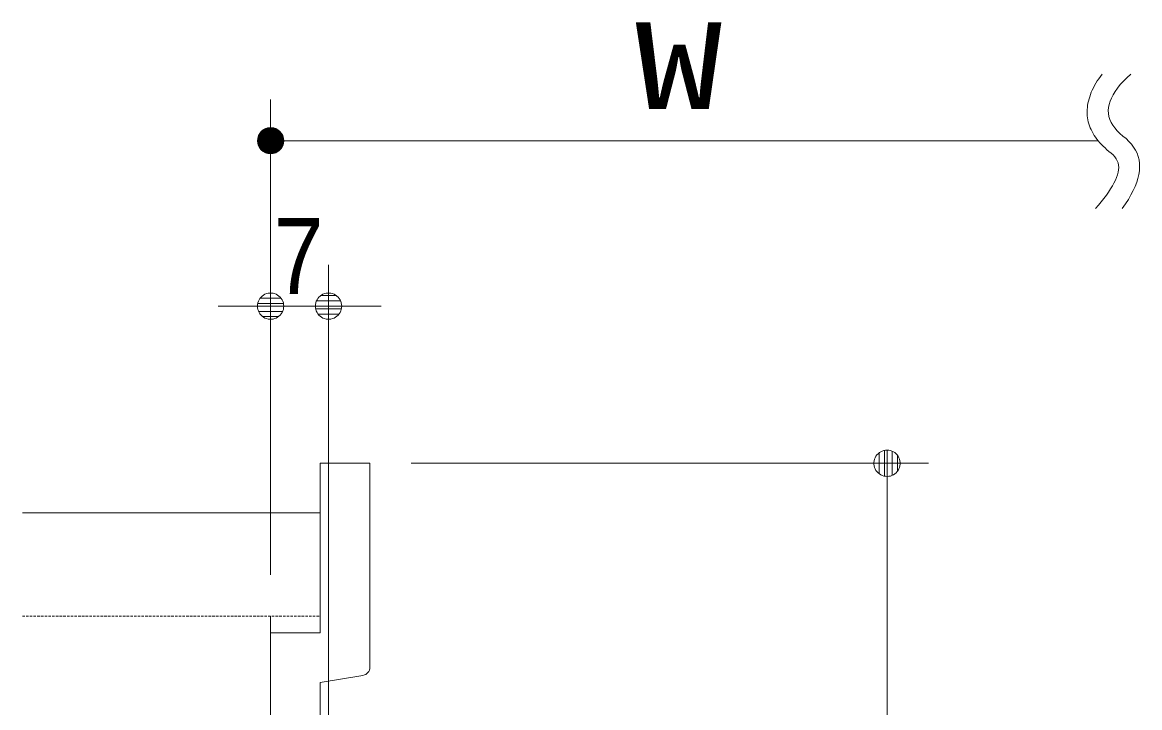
# Model space of a CAD drawing. Units: millimetres, scale not verified. Extents: x -6062 to 6062, y -3045 to 3045.
# Drawn here: x -5320 to -4780, y 1635 to 1966 of the extents above; entities that cross this region are included whole.
import ezdxf
from ezdxf.enums import TextEntityAlignment as Align

# ---------------------------------------------------------------- set-up
doc = ezdxf.new("R2010")
doc.units = ezdxf.units.MM
doc.header["$LTSCALE"] = 20
doc.linetypes.add('DASHED1', pattern=[1.8, 1.2, -0.6])
for name, color, linetype, lineweight in [('0-1_0', 7, 'Continuous', 9), ('0-2_2寸法-1', 7, 'Continuous', 9), ('0-3_2寸法-3', 7, 'Continuous', 9), ('0-4_3一般', 7, 'Continuous', 9)]:
    doc.layers.add(name, color=color, linetype=linetype, lineweight=lineweight)
doc.styles.add('ＭＳ ゴシック', font='')
doc.styles.add('ＭＳ Ｐゴシック', font='')
doc.styles.get('ＭＳ ゴシック').set_extended_font_data('MS Gothic')
doc.styles.get('ＭＳ Ｐゴシック').set_extended_font_data('MS PGothic')

# ---------------------------------------------------------------- blocks, each defined once
blk = doc.blocks.new('_Dot')
at = {"layer": '0-1_0'}
for p, q in [((-10, 0), (-20, 0)), ((9.78, 2), (-9.78, 2)), ((7.99, 6), (-7.99, 6)), ((9.16, -3.98), (-9.16, -3.98)), ((6, -7.98), (-6, -7.98))]:
    blk.add_line(p, q, dxfattribs=at)
for points in [[(10, 0), (9.92, 1.25), (9.69, 2.49), (9.3, 3.68), (8.76, 4.82), (8.09, 5.88), (7.29, 6.85), (6.37, 7.71), (5.36, 8.44), (4.26, 9.05), (3.09, 9.51), (1.87, 9.82), (0.63, 9.98), (-0.63, 9.98), (-1.87, 9.82), (-3.09, 9.51), (-4.26, 9.05), (-5.36, 8.44), (-6.37, 7.71), (-7.29, 6.85), (-8.09, 5.88), (-8.76, 4.82), (-9.3, 3.68), (-9.69, 2.49), (-9.92, 1.25), (-10, 0), (0, 0)], [(-10, 0), (-9.92, -1.25), (-9.69, -2.49), (-9.3, -3.68), (-8.76, -4.82), (-8.09, -5.88), (-7.29, -6.85), (-6.37, -7.71), (-5.36, -8.44), (-4.26, -9.05), (-3.09, -9.51), (-1.87, -9.82), (-0.63, -9.98), (0.63, -9.98), (1.87, -9.82), (3.09, -9.51), (4.26, -9.05), (5.36, -8.44), (6.37, -7.71), (7.29, -6.85), (8.09, -5.88), (8.76, -4.82), (9.3, -3.68), (9.69, -2.49), (9.92, -1.25), (10, 0), (0, 0)]]:
    blk.add_lwpolyline(points, close=True, dxfattribs=at)
blk = doc.blocks.new('グループ-2')
at = {"layer": '0-3_2寸法-3'}
blk.add_line((-59996, 37565.6), (-60027.9, 37520.9), dxfattribs=at)
for points in [[(-60219.7, 38820.9), (-60237, 38798.6), (-60253.2, 38776.4), (-60268.1, 38754.3), (-60281.9, 38732.3), (-60294.5, 38710.3), (-60305.9, 38688.4), (-60316.3, 38666.5), (-60325.6, 38644.9), (-60334, 38623.4), (-60341.4, 38602.1), (-60347.8, 38580.9), (-60353.3, 38559.9), (-60357.8, 38539.1), (-60361.3, 38518.4), (-60363.8, 38498), (-60365.4, 38477.6), (-60366, 38457.5), (-60365.7, 38437.5), (-60364.3, 38417.7), (-60362, 38398), (-60358.8, 38378.6), (-60354.5, 38359.2), (-60349.3, 38340.1), (-60343.1, 38321.1), (-60336, 38302.3), (-60327.8, 38283.7), (-60318.7, 38265.2), (-60308.7, 38246.9), (-60297.6, 38228.7), (-60285.6, 38210.7), (-60272.6, 38192.9), (-60258.7, 38175.3), (-60243.8, 38157.8), (-60227.9, 38140.5), (-60211, 38123.4), (-60193.2, 38106.4), (-60174.4, 38089.6), (-60154.6, 38073), (-60133.9, 38056.5)], [(-59943.4, 38820.9), (-59980.9, 38786.4), (-60014.8, 38752.5), (-60045.2, 38719), (-60072.1, 38686), (-60095.4, 38653.4), (-60115.2, 38621.4), (-60131.4, 38589.8), (-60144.1, 38558.7), (-60153.3, 38528), (-60159, 38497.8), (-60161.1, 38468.2), (-60159.7, 38438.9), (-60154.7, 38410.2), (-60146.2, 38381.9), (-60134.2, 38354.1), (-60118.7, 38326.8), (-60099.6, 38300), (-60077, 38273.6), (-60050.8, 38247.7), (-60021.2, 38222.3), (-59990, 38196.9), (-59962.1, 38170.5), (-59937.5, 38143), (-59916.1, 38114.6), (-59898.2, 38085.2), (-59883.5, 38054.7), (-59872.2, 38023.2), (-59864.2, 37990.7), (-59859.6, 37957.1), (-59858.2, 37922.6), (-59860.2, 37887), (-59865.5, 37850.4), (-59874.2, 37812.8), (-59886.2, 37774.2), (-59901.5, 37734.5), (-59920.1, 37693.8), (-59942.1, 37652.1), (-59967.3, 37609.4), (-59996, 37565.6)], [(-60133.9, 38056.5), (-60114.7, 38039.5), (-60098.5, 38021.6), (-60085.1, 38002.9), (-60074.6, 37983.2), (-60067, 37962.7), (-60062.3, 37941.3), (-60060.6, 37919), (-60061.7, 37895.8), (-60065.8, 37871.8), (-60072.7, 37846.8), (-60082, 37821.1), (-60093.3, 37794.5), (-60106.7, 37767.2), (-60122, 37739.1), (-60139.4, 37710.3), (-60158.8, 37680.7), (-60180.2, 37650.3), (-60203.6, 37619.1), (-60229, 37587.1), (-60256.4, 37554.4), (-60285.8, 37520.9)]]:
    blk.add_lwpolyline(points, dxfattribs=at)
blk = doc.blocks.new('グループ-3')
at = {"layer": '0-3_2寸法-3'}
for p, q in [((-68260, 36976.9), (-68260, 38576.9)), ((-68149.9, 38239.8), (-68370.1, 38239.8)), ((-68152.3, 38243.8), (-68367.7, 38243.8)), ((-68154.8, 38247.8), (-68365.2, 38247.8)), ((-68157.3, 38251.8), (-68362.7, 38251.8)), ((-68160.7, 38255.8), (-68359.3, 38255.8)), ((-68164.1, 38259.8), (-68355.9, 38259.8)), ((-68167.5, 38263.8), (-68352.5, 38263.8)), ((-68171.3, 38267.8), (-68348.7, 38267.8)), ((-68175.9, 38271.8), (-68344.1, 38271.8)), ((-68180.6, 38275.8), (-68339.4, 38275.8)), ((-68185.3, 38279.8), (-68334.7, 38279.8)), ((-68191.9, 38283.8), (-68328.1, 38283.8)), ((-68198.4, 38287.8), (-68321.6, 38287.8)), ((-68206.2, 38291.8), (-68313.8, 38291.8)), ((-68215.8, 38295.8), (-68304.2, 38295.8)), ((-68228.9, 38299.8), (-68291.1, 38299.8)), ((-68256.8, 38303.8), (-68263.2, 38303.8)), ((-68133, 38175.8), (-68387, 38175.8)), ((-68133.1, 38179.8), (-68386.9, 38179.8)), ((-68133.3, 38171.8), (-68386.7, 38171.8)), ((-68133.4, 38183.8), (-68386.6, 38183.8)), ((-68133.6, 38167.8), (-68386.4, 38167.8)), ((-68133.7, 38187.8), (-68386.3, 38187.8)), ((-68133.9, 38163.8), (-68386.1, 38163.8)), ((-68134, 38191.8), (-68386, 38191.8)), ((-68134.2, 38159.8), (-68385.8, 38159.8)), ((-68134.4, 38195.8), (-68385.6, 38195.8)), ((-68134.7, 38155.8), (-68385.3, 38155.8)), ((-68135.2, 38199.8), (-68384.8, 38199.8)), ((-68135.7, 38151.8), (-68384.3, 38151.8)), ((-68136.1, 38203.8), (-68383.9, 38203.8)), ((-68136.7, 38147.8), (-68383.3, 38147.8)), ((-68137.1, 38207.8), (-68382.9, 38207.8)), ((-68137.6, 38143.8), (-68382.4, 38143.8)), ((-68138, 38211.8), (-68382, 38211.8)), ((-68138.6, 38139.8), (-68381.4, 38139.8)), ((-68139, 38215.8), (-68381, 38215.8)), ((-68139.9, 38135.8), (-68380.1, 38135.8)), ((-68140.6, 38219.8), (-68379.4, 38219.8)), ((-68141.5, 38131.8), (-68378.5, 38131.8)), ((-68142.2, 38223.8), (-68377.8, 38223.8)), ((-68143.9, 38227.8), (-68376.1, 38227.8)), ((-68145.6, 38231.8), (-68374.4, 38231.8)), ((-68147.4, 38235.8), (-68372.6, 38235.8)), ((-60260, 38176.9), (-68260, 38176.9)), ((-68143.2, 38127.8), (-68376.8, 38127.8)), ((-68144.8, 38123.8), (-68375.2, 38123.8)), ((-68146.5, 38119.8), (-68373.5, 38119.8)), ((-68148.8, 38115.8), (-68371.2, 38115.8)), ((-68151.3, 38111.8), (-68368.7, 38111.8)), ((-68153.7, 38107.8), (-68366.3, 38107.8)), ((-68156.2, 38103.8), (-68363.8, 38103.8)), ((-68159.2, 38099.8), (-68360.8, 38099.8)), ((-68162.6, 38095.8), (-68357.4, 38095.8)), ((-68166, 38091.8), (-68354, 38091.8)), ((-68169.5, 38087.8), (-68350.5, 38087.8)), ((-68173.9, 38083.8), (-68346.1, 38083.8)), ((-68178.6, 38079.8), (-68341.4, 38079.8)), ((-68183.3, 38075.8), (-68336.7, 38075.8)), ((-68189, 38071.8), (-68331, 38071.8)), ((-68195.5, 38067.8), (-68324.5, 38067.8)), ((-68202.1, 38063.8), (-68317.9, 38063.8)), ((-68211.6, 38059.8), (-68308.4, 38059.8)), ((-68221.6, 38055.8), (-68298.4, 38055.8)), ((-68238.3, 38051.8), (-68281.7, 38051.8))]:
    blk.add_line(p, q, dxfattribs=at)
blk.add_circle((-68260, 38176.9), 127.1, dxfattribs=at)
blk.add_circle((-68260, 38176.9), 127.1, dxfattribs=at)
blk.add_blockref('グループ-2', (0, 0), dxfattribs=at)
at = {"layer": '0-3_2寸法-3', "style": 'ＭＳ ゴシック', "width": 1.5}
blk.add_text('W', height=836.9, dxfattribs=at).set_placement((-64740.9, 38233.7), align=Align.BOTTOM_LEFT)
blk = doc.blocks.new('グループ-31')
at = {"layer": '0-4_3一般'}
for p, q in [((-67300, 33084.7), (-67300, 35056.9)), ((-70660, 34576.9), (-67780, 34576.9)), ((-68260, 33576.9), (-68260, 25176.9)), ((-68260, 32296.9), (-68260, 33416.9)), ((-68260, 33416.9), (-67780, 33416.9)), ((-67366.8, 33005.7), (-67780, 32936.9)), ((-67780, 31552.9), (-67780, 32936.9))]:
    blk.add_line(p, q, dxfattribs=at)
at = {"layer": '0-4_3一般', "linetype": 'DASHED1'}
blk.add_line((-70660, 33576.9), (-67780, 33576.9), dxfattribs=at)
at = {"layer": '0-4_3一般'}
blk.add_lwpolyline([(-67780, 33416.9), (-67780, 35056.9), (-67300, 35056.9)], dxfattribs=at)
for start, end in [(319.73116, 0), (279.46232, 319.73116)]:
    blk.add_arc((-67380, 33084.7), 80, start, end, dxfattribs=at)

msp = doc.modelspace()

# ---------------------------------------------------------------- linework, layer by layer
at = {"layer": '0-2_2寸法-1'}
for p, q in [((-5200.5, 1698.84), (-5200.5, 1848.84)), ((-5172.5, 1467.64), (-5172.5, 1848.84)), ((-5213.21, 1828.84), (-5225.92, 1828.84)), ((-5172.5, 1828.84), (-5200.5, 1828.84)), ((-5159.79, 1828.84), (-5147.08, 1828.84)), ((-5132.5, 1752.84), (-4882.5, 1752.84)), ((-4902.5, 1740.13), (-4902.5, 1197.56))]:
    msp.add_line(p, q, dxfattribs=at)

# ---------------------------------------------------------------- block references
at = {"layer": '0-2_2寸法-1', "xscale": 0.6356201, "yscale": 0.6356201}
msp.add_blockref('_Dot', (-5200.5, 1828.84), dxfattribs=at)
for p, rotation in [((-5172.5, 1828.84), 180), ((-4902.5, 1752.84), 90)]:
    msp.add_blockref('_Dot', p, dxfattribs=dict(at, rotation=rotation))
at = {"layer": '0-3_2寸法-3', "xscale": 0.05, "yscale": 0.05}
msp.add_blockref('グループ-3', (-1787.5, 0), dxfattribs=at)
at = {"layer": '0-4_3一般', "xscale": 0.05, "yscale": 0.05}
msp.add_blockref('グループ-31', (-1787.5, 0), dxfattribs=at)

# ---------------------------------------------------------------- texts
at = {"layer": '0-2_2寸法-1', "style": 'ＭＳ Ｐゴシック', "width": 0.9}
msp.add_text('7', height=36.66, dxfattribs=at).set_placement((-5198.9, 1823.79), align=Align.BOTTOM_LEFT)

doc.saveas('drawing.dxf')
